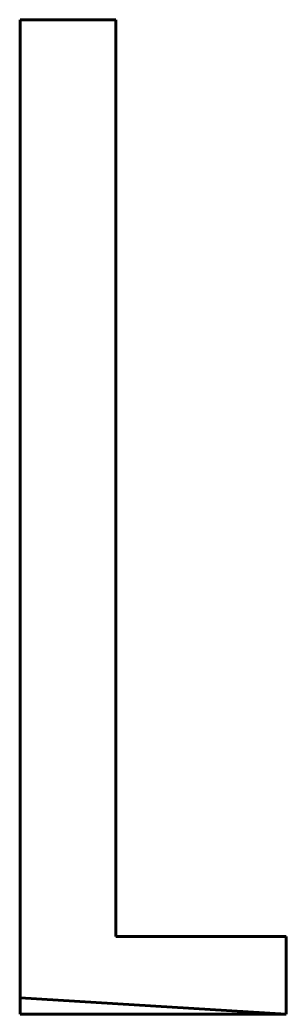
# Model space of a CAD drawing. Header units: millimetres. Extents: x 0 to 12.5, y 438.1 to 484.8.
import ezdxf

# ---------------------------------------------------------------- set-up
doc = ezdxf.new("R2010")
doc.units = ezdxf.units.MM
doc.linetypes.add('K5LT_BASIC', pattern=[0])

msp = doc.modelspace()

# ---------------------------------------------------------------- linework, layer by layer
at = {"color": 150, "linetype": 'K5LT_BASIC', "lineweight": 60, "true_color": 0x0080ff}
for p, q in [((0, 438.866), (0, 484.751)), ((0, 484.751), (4.5, 484.751)), ((4.5, 484.751), (4.5, 441.751)), ((4.5, 441.751), (12.5, 441.751)), ((12.5, 441.751), (12.5, 438.102)), ((-0.008, 438.867), (-0.008, 438.867)), ((0, 438.102), (0, 438.866)), ((0, 438.866), (12.5, 438.102)), ((12.5, 438.102), (0, 438.102))]:
    msp.add_line(p, q, dxfattribs=at)

doc.saveas('drawing.dxf')
